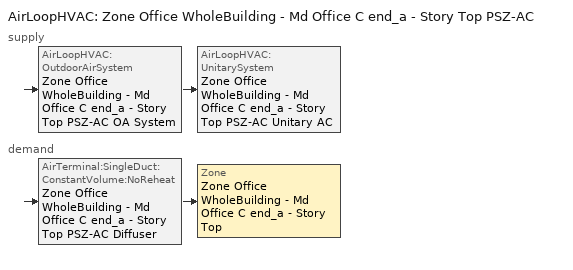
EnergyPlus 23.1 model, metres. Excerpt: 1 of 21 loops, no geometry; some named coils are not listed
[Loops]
AirLoopHVAC 'Zone Office WholeBuilding - Md Office C end_a - Story Top PSZ-AC'
 supply: AirLoopHVAC:OutdoorAirSystem 'Zone Office WholeBuilding - Md Office C end_a - Story Top PSZ-AC OA System' > AirLoopHVAC:UnitarySystem 'Zone Office WholeBuilding - Md Office C end_a - Story Top PSZ-AC Unitary AC'
 demand: AirTerminal:SingleDuct:ConstantVolume:NoReheat 'Zone Office WholeBuilding - Md Office C end_a - Story Top PSZ-AC Diffuser' > Zone 'Zone Office WholeBuilding - Md Office C end_a - Story Top'
[ZoneControl:Thermostat]
Zone Office WholeBuilding - Md Office C end_a - Story Top Thermostat: Zone or ZoneList=Zone Office WholeBuilding - Md Office C end_a - Story Top; Control Type Schedule=Zone Office WholeBuilding - Md Office C end_a - Story Top Thermostat Schedule; Control 1=Office WholeBuilding - Md Office - 90.1-2016 Thermostat 15; Temperature Difference Between Cutout And Setpoint {deltaC}=0
[ThermostatSetpoint:DualSetpoint]
Office WholeBuilding - Md Office - 90.1-2016 Thermostat 15: Heating Setpoint Temperature Schedule=OfficeMedium HTGSETP_SCH_YES_OPTIMUM; Cooling Setpoint Temperature Schedule=OfficeMedium CLGSETP_SCH_YES_OPTIMUM
[AirTerminal:SingleDuct:ConstantVolume:NoReheat]
Zone Office WholeBuilding - Md Office C end_a - Story Top PSZ-AC Diffuser: Availability Schedule=Always On Discrete; Maximum Air Flow Rate {m3/s}=AutoSize
[Zone equipment]
Zone Office WholeBuilding - Md Office C end_a - Story Top: Zone Office WholeBuilding - Md Office C end_a - Story Top PSZ-AC Diffuser
[Sizing:Zone]
Zone Office WholeBuilding - Md Office C end_a - Story Top: Zone Cooling Design Supply Air Temperature Input Method=SupplyAirTemperature; Zone Cooling Design Supply Air Temperature {C}=12.7778; Zone Cooling Design Supply Air Temperature Difference {deltaC}=11.11; Zone Heating Design Supply Air Temperature Input Method=SupplyAirTemperature; Zone Heating Design Supply Air Temperature {C}=50; Zone Heating Design Supply Air Temperature Difference {deltaC}=11.11; Zone Cooling Design Supply Air Humidity Ratio {kgWater/kgDryAir}=0.0085; Zone Heating Design Supply Air Humidity Ratio {kgWater/kgDryAir}=0.008; Design Specification Outdoor Air Object=Zone Office WholeBuilding - Md Office C end_a - Story Top DSOA Space List; Cooling Design Air Flow Method=DesignDay; Cooling Design Air Flow Rate {m3/s}=0; Cooling Minimum Air Flow per Zone Floor Area {m3/s-m2}=0.000762; Cooling Minimum Air Flow {m3/s}=0; Cooling Minimum Air Flow Fraction=0; Heating Design Air Flow Method=DesignDay; Heating Design Air Flow Rate {m3/s}=0; Heating Maximum Air Flow per Zone Floor Area {m3/s-m2}=0.002032; Heating Maximum Air Flow {m3/s}=0.141576; Heating Maximum Air Flow Fraction=0.3; Account for Dedicated Outdoor Air System=No; Zone Load Sizing Method=Sensible Load Only No Latent Load; Zone Latent Cooling Design Supply Air Humidity Ratio Input Method=HumidityRatioDifference; Zone Cooling Design Supply Air Humidity Ratio Difference {kgWater/kgDryAir}=0.005; Zone Latent Heating Design Supply Air Humidity Ratio Input Method=HumidityRatioDifference; Zone Humidification Design Supply Air Humidity Ratio Difference {kgWater/kgDryAir}=0.005
[Controller:MechanicalVentilation]
Controller Mechanical Ventilation 17: Availability Schedule=Zone Office WholeBuilding - Md Office C end_a - Story Top PSZ-AC Occ Sch; Demand Controlled Ventilation=No; System Outdoor Air Method=ZoneSum; Zone or ZoneList Name 1=Zone Office WholeBuilding - Md Office C end_a - Story Top; Design Specification Outdoor Air Object Name 1=Office WholeBuilding - Md Office Ventilation
[DesignSpecification:OutdoorAir]
Office WholeBuilding - Md Office Ventilation: Outdoor Air Method=Sum; Outdoor Air Flow per Person {m3/s-person}=0; Outdoor Air Flow per Zone Floor Area {m3/s-m2}=0.0004318; Outdoor Air Flow per Zone {m3/s}=0; Outdoor Air Flow Air Changes per Hour {1/hr}=0
[DesignSpecification:OutdoorAir:SpaceList]
Zone Office WholeBuilding - Md Office C end_a - Story Top DSOA Space List: Space Name 1=Office WholeBuilding - Md Office C end_a - Story Top; Space Design Specification Outdoor Air Object Name 1=Office WholeBuilding - Md Office Ventilation
[AirLoopHVAC]
Zone Office WholeBuilding - Md Office C end_a - Story Top PSZ-AC: Design Supply Air Flow Rate {m3/s}=AutoSize; Design Return Air Flow Fraction of Supply Air Flow=1
[Sizing:System]
Zone Office WholeBuilding - Md Office C end_a - Story Top PSZ-AC: Type of Load to Size On=Sensible; Design Outdoor Air Flow Rate {m3/s}=Autosize; Central Heating Maximum System Air Flow Ratio=1; Preheat Design Temperature {C}=7.22222; Preheat Design Humidity Ratio {kgWater/kgDryAir}=0.008; Precool Design Temperature {C}=12.7778; Precool Design Humidity Ratio {kgWater/kgDryAir}=0.008; Central Cooling Design Supply Air Temperature {C}=12.7778; Central Heating Design Supply Air Temperature {C}=50; Type of Zone Sum to Use=Coincident; 100% Outdoor Air in Cooling=No; 100% Outdoor Air in Heating=No; Central Cooling Design Supply Air Humidity Ratio {kgWater/kgDryAir}=0.0085; Central Heating Design Supply Air Humidity Ratio {kgWater/kgDryAir}=0.008; Cooling Supply Air Flow Rate Method=DesignDay; Cooling Supply Air Flow Rate {m3/s}=0; Cooling Supply Air Flow Rate Per Floor Area {m3/s-m2}=0.00996765; Cooling Fraction of Autosized Cooling Supply Air Flow Rate=1; Cooling Supply Air Flow Rate Per Unit Cooling Capacity {m3/s-W}=3.94755e-05; Heating Supply Air Flow Rate Method=DesignDay; Heating Supply Air Flow Rate {m3/s}=0; Heating Supply Air Flow Rate Per Floor Area {m3/s-m2}=0.00996765; Heating Fraction of Autosized Heating Supply Air Flow Rate=1; Heating Fraction of Autosized Cooling Supply Air Flow Rate=1; Heating Supply Air Flow Rate Per Unit Heating Capacity {m3/s-W}=3.15882e-05; System Outdoor Air Method=ZoneSum; Zone Maximum Outdoor Air Fraction=1; Cooling Design Capacity Method=CoolingDesignCapacity; Cooling Design Capacity {W}=Autosize; Cooling Design Capacity Per Floor Area {W/m2}=234.7; Fraction of Autosized Cooling Design Capacity=1; Heating Design Capacity Method=HeatingDesignCapacity; Heating Design Capacity {W}=Autosize; Heating Design Capacity Per Floor Area {W/m2}=157; Fraction of Autosized Heating Design Capacity=1; Central Cooling Capacity Control Method=OnOff; Occupant Diversity=Autosize
[Controller:OutdoorAir]
Zone Office WholeBuilding - Md Office C end_a - Story Top PSZ-AC OA System Controller: Minimum Outdoor Air Flow Rate {m3/s}=Autosize; Maximum Outdoor Air Flow Rate {m3/s}=Autosize; Economizer Control Type=NoEconomizer; Economizer Control Action Type=ModulateFlow; Economizer Maximum Limit Dry-Bulb Temperature {C}=28; Economizer Maximum Limit Enthalpy {J/kg}=64000; Lockout Type=LockoutWithHeating; Minimum Limit Type=FixedMinimum; Minimum Outdoor Air Schedule=Zone Office WholeBuilding - Md Office C end_a - Story Top PSZ-AC Occ Sch; Maximum Fraction of Outdoor Air Schedule=ZoneOfficeWholeBuildingMdOfficeCendaStoryTopPSZACmaxOASch; Mechanical Ventilation Controller=Controller Mechanical Ventilation 17; High Humidity Control=No; Control High Indoor Humidity Based on Outdoor Humidity Ratio=Yes; Heat Recovery Bypass Control Type=BypassWhenWithinEconomizerLimits
[SetpointManager:MixedAir]
Zone Office WholeBuilding - Md Office C end_a - Story Top PSZ-AC Mixed Air Node OS Default SPM: Control Variable=Temperature; Setpoint Node or NodeList=Zone Office WholeBuilding - Md Office C end_a - Story Top PSZ-AC Mixed Air Node
[AirLoopHVAC:UnitarySystem]
Zone Office WholeBuilding - Md Office C end_a - Story Top PSZ-AC Unitary AC: Control Type=Load; Controlling Zone or Thermostat Location=Zone Office WholeBuilding - Md Office C end_a - Story Top; Dehumidification Control Type=None; Availability Schedule=Outage Availability Schedule; Supply Fan=Zone Office WholeBuilding - Md Office C end_a - Story Top PSZ-AC Fan; Fan Placement=DrawThrough; Supply Air Fan Operating Mode Schedule=Zone Office WholeBuilding - Md Office C end_a - Story Top PSZ-AC Occ Sch; Heating Coil=Zone Office WholeBuilding - Md Office C end_a - Story Top PSZ-AC Water Htg Coil; DX Heating Coil Sizing Ratio=1; Cooling Coil=Zone Office WholeBuilding - Md Office C end_a - Story Top PSZ-AC 1spd DX AC Clg Coil 9kBtu/hr 14.0SEER; Use DOAS DX Cooling Coil=No; Minimum Supply Air Temperature {C}=2; Latent Load Control=SensibleOnlyLoadControl; Supplemental Heating Coil=Zone Office WholeBuilding - Md Office C end_a - Story Top PSZ-AC Electric Backup Htg Coil; Cooling Supply Air Flow Rate {m3/s}=Autosize; Heating Supply Air Flow Rate {m3/s}=Autosize; No Load Supply Air Flow Rate {m3/s}=Autosize; Maximum Supply Air Temperature {C}=80; Maximum Outdoor Dry-Bulb Temperature for Supplemental Heater Operation {C}=21; Maximum Cycling Rate {cycles/hr}=2.5; Heat Pump Time Constant {s}=60; Fraction of On-Cycle Power Use=0.01; Heat Pump Fan Delay Time {s}=60; Ancillary On-Cycle Electric Power {W}=0; Ancillary Off-Cycle Electric Power {W}=0
[Fan:OnOff]
Zone Office WholeBuilding - Md Office C end_a - Story Top PSZ-AC Fan: Availability Schedule=Always On Discrete; Fan Total Efficiency=0.55575; Pressure Rise {Pa}=622.722; Maximum Flow Rate {m3/s}=Autosize; Motor Efficiency=0.855; Motor In Airstream Fraction=1; Fan Power Ratio Function of Speed Ratio Curve=Fan On Off Power Curve 16; Fan Efficiency Ratio Function of Speed Ratio Curve=Fan On Off Efficiency Curve 16
[Coil:Cooling:DX:SingleSpeed]
Zone Office WholeBuilding - Md Office C end_a - Story Top PSZ-AC 1spd DX AC Clg Coil 9kBtu/hr 14.0SEER: Availability Schedule=Always On Discrete; Gross Rated Total Cooling Capacity {W}=Autosize; Gross Rated Sensible Heat Ratio=Autosize; Gross Rated Cooling COP {W/W}=4.11713; Rated Air Flow Rate {m3/s}=Autosize; Rated Evaporator Fan Power Per Volume Flow Rate 2017 {W/(m3/s)}=773.3; Rated Evaporator Fan Power Per Volume Flow Rate 2023 {W/(m3/s)}=934.4; Total Cooling Capacity Function of Temperature Curve=PSZ-AC_Unitary_PackagecoolCapFT; Total Cooling Capacity Function of Flow Fraction Curve=PSZ-AC_Unitary_PackagecoolFFF; Energy Input Ratio Function of Temperature Curve=PSZ-AC DX Unitary Package EIRFT; Energy Input Ratio Function of Flow Fraction Curve=PSZ-AC_Unitary_PackagecoolEIRFFF; Part Load Fraction Correlation Curve=PSZ-AC_Unitary_PackagecoolPLR; Minimum Outdoor Dry-Bulb Temperature for Compressor Operation {C}=-25; Nominal Time for Condensate Removal to Begin {s}=0; Ratio of Initial Moisture Evaporation Rate and Steady State Latent Capacity=0; Maximum Cycling Rate {cycles/hr}=0; Latent Capacity Time Constant {s}=0; Condenser Type=AirCooled; Evaporative Condenser Effectiveness=0.9; Evaporative Condenser Air Flow Rate {m3/s}=Autosize; Evaporative Condenser Pump Rated Power Consumption {W}=Autosize; Crankcase Heater Capacity {W}=0; Maximum Outdoor Dry-Bulb Temperature for Crankcase Heater Operation {C}=10; Basin Heater Capacity {W/K}=0; Basin Heater Setpoint Temperature {C}=2
[Coil:Heating:Electric]
Zone Office WholeBuilding - Md Office C end_a - Story Top PSZ-AC Electric Backup Htg Coil: Availability Schedule=Always On Discrete; Efficiency=1; Nominal Capacity {W}=Autosize
[SetpointManager:SingleZone:Reheat]
Zone Office WholeBuilding - Md Office C end_a - Story Top Setpoint Manager SZ Reheat: Control Variable=Temperature; Minimum Supply Air Temperature {C}=12.7778; Maximum Supply Air Temperature {C}=50; Control Zone=Zone Office WholeBuilding - Md Office C end_a - Story Top; Setpoint Node or NodeList=Zone Office WholeBuilding - Md Office C end_a - Story Top PSZ-AC Supply Outlet Node
[Schedule:Day:Interval]
OfficeMedium HTGSETP_SCH_YES_OPTIMUM Default: Average, 24:00, 18.7783
Schedule Day 44: No, 01:00, 0.782448, 02:00, 1.56488, 03:00, 0, 04:00, 0, 05:00, 0, 06:00, 0, 07:00, 0, 08:00, 0, 09:00, 0, 10:00, 0, 11:00, 0, 12:00, 0, 13:00, 0, 14:00, 0, 15:00, 0, 16:00, 0, 17:00, 0, 18:00, 0, 19:00, 0, 20:00, 0, 21:00, 0, 22:00, 0, 23:00, 0, 24:00, 0
Schedule Day 45: No, 01:00, 0, 02:00, 0, 03:00, 2.34731, 04:00, 3.12973, 05:00, 3.91216, 06:00, 4.69459, 07:00, 5.47702, 08:00, 6.25945, 09:00, 7.04188, 10:00, 7.82431, 11:00, 8.60674, 12:00, 9.38916, 13:00, 10.1716, 14:00, 10.954, 15:00, 11.7365, 16:00, 12.5189, 17:00, 13.3013, 18:00, 14.0837, 19:00, 14.8662, 20:00, 15.6486, 21:00, 16.431, 22:00, 17.2135, 23:00, 17.9959, 24:00, 18.7783
OfficeMedium HTGSETP_SCH_YES_OPTIMUM Summer Design Day: No, 24:00, 15.6
OfficeMedium HTGSETP_SCH_YES_OPTIMUM Winter Design Day: No, 05:00, 15.6, 06:00, 17.6, 07:00, 19.6, 22:00, 21, 24:00, 15.6
OfficeMedium CLGSETP_SCH_YES_OPTIMUM Default: Average, 24:00, 88.9143
Schedule Day 30: No, 01:00, 3.70485, 02:00, 7.40961, 03:00, 0, 04:00, 0, 05:00, 0, 06:00, 0, 07:00, 0, 08:00, 0, 09:00, 0, 10:00, 0, 11:00, 0, 12:00, 0, 13:00, 0, 14:00, 0, 15:00, 0, 16:00, 0, 17:00, 0, 18:00, 0, 19:00, 0, 20:00, 0, 21:00, 0, 22:00, 0, 23:00, 0, 24:00, 0
Schedule Day 31: No, 01:00, 0, 02:00, 0, 03:00, 11.1144, 04:00, 14.8191, 05:00, 18.5239, 06:00, 22.2286, 07:00, 25.9334, 08:00, 29.6382, 09:00, 33.3429, 10:00, 37.0477, 11:00, 40.7524, 12:00, 44.4572, 13:00, 48.1619, 14:00, 51.8667, 15:00, 55.5715, 16:00, 59.2762, 17:00, 62.981, 18:00, 66.6857, 19:00, 70.3905, 20:00, 74.0953, 21:00, 77.8, 22:00, 81.5048, 23:00, 85.2095, 24:00, 88.9143
OfficeMedium CLGSETP_SCH_YES_OPTIMUM Summer Design Day: No, 05:00, 26.7, 06:00, 25.7, 07:00, 25, 22:00, 24, 24:00, 26.7
OfficeMedium CLGSETP_SCH_YES_OPTIMUM Winter Design Day: No, 24:00, 26.7
Zone Office WholeBuilding - Md Office C end_a - Story Top PSZ-AC Occ Sch Sunday: No, 24:00, 0
Zone Office WholeBuilding - Md Office C end_a - Story Top PSZ-AC Occ Sch Default: No, 00:10, 1, 21:30, 0, 24:00, 1
Zone Office WholeBuilding - Md Office C end_a - Story Top PSZ-AC Occ Sch Saturday: No, 07:20, 0, 12:59, 1, 24:00, 0
Schedule Day 12: No, 01:00, 0, 02:00, 0, 03:00, 0, 04:00, 0, 05:00, 0, 06:00, 0, 07:00, 0, 08:00, 0, 09:00, 0, 10:00, 0, 11:00, 0, 12:00, 0, 13:00, 0, 14:00, 0, 15:00, 0, 16:00, 0, 17:00, 0, 18:00, 0, 19:00, 0, 20:00, 0, 21:00, 0, 22:00, 0, 23:00, 0, 24:00, 0
Schedule Day 13: No, 01:00, 0, 02:00, 0, 03:00, 0, 04:00, 0, 05:00, 0, 06:00, 0, 07:00, 0, 08:00, 0, 09:00, 0, 10:00, 0, 11:00, 0, 12:00, 0, 13:00, 0, 14:00, 0, 15:00, 0, 16:00, 0, 17:00, 0, 18:00, 0, 19:00, 0, 20:00, 0, 21:00, 0, 22:00, 1, 23:00, 1, 24:00, 1
Zone Office WholeBuilding - Md Office C end_a - Story Top PSZ-AC Occ Sch Summer Design Day; Zone Office WholeBuilding - Md Office C end_a - Story Top PSZ-AC Occ Sch Winter Design Day: No, 24:00, 1
Schedule Day 10: No, 01:00, 0.7, 02:00, 0.7, 03:00, 0, 04:00, 0, 05:00, 0, 06:00, 0, 07:00, 0, 08:00, 0, 09:00, 0, 10:00, 0, 11:00, 0, 12:00, 0, 13:00, 0, 14:00, 0, 15:00, 0, 16:00, 0, 17:00, 0, 18:00, 0, 19:00, 0, 20:00, 0, 21:00, 0, 22:00, 0, 23:00, 0, 24:00, 0
Schedule Day 11: No, 01:00, 0, 02:00, 0, 03:00, 0.7, 04:00, 0.7, 05:00, 0.7, 06:00, 0.7, 07:00, 0.7, 08:00, 0.7, 09:00, 0.7, 10:00, 0.7, 11:00, 0.7, 12:00, 0.7, 13:00, 0.7, 14:00, 0.7, 15:00, 0.7, 16:00, 0.7, 17:00, 0.7, 18:00, 0.7, 19:00, 0.7, 20:00, 0.7, 21:00, 0.7, 22:00, 0.7, 23:00, 0.7, 24:00, 0.7
ZoneOfficeWholeBuildingMdOfficeCendaStoryTopPSZACmaxOASchDefault: No, 24:00, 0.7
[Schedule:Week:Daily]
OfficeMedium HTGSETP_SCH_YES_OPTIMUM Week Rule - Jan1-May27; OfficeMedium HTGSETP_SCH_YES_OPTIMUM Week Rule - Jun4-Dec31: OfficeMedium HTGSETP_SCH_YES_OPTIMUM Default, OfficeMedium HTGSETP_SCH_YES_OPTIMUM Default, OfficeMedium HTGSETP_SCH_YES_OPTIMUM Default, OfficeMedium HTGSETP_SCH_YES_OPTIMUM Default, OfficeMedium HTGSETP_SCH_YES_OPTIMUM Default, OfficeMedium HTGSETP_SCH_YES_OPTIMUM Default, OfficeMedium HTGSETP_SCH_YES_OPTIMUM Default, OfficeMedium HTGSETP_SCH_YES_OPTIMUM Default, OfficeMedium HTGSETP_SCH_YES_OPTIMUM Summer Design Day, OfficeMedium HTGSETP_SCH_YES_OPTIMUM Winter Design Day, OfficeMedium HTGSETP_SCH_YES_OPTIMUM Default, OfficeMedium HTGSETP_SCH_YES_OPTIMUM Default
OfficeMedium HTGSETP_SCH_YES_OPTIMUM Week Rule - May28-Jun3: OfficeMedium HTGSETP_SCH_YES_OPTIMUM Default, OfficeMedium HTGSETP_SCH_YES_OPTIMUM Default, OfficeMedium HTGSETP_SCH_YES_OPTIMUM Default, OfficeMedium HTGSETP_SCH_YES_OPTIMUM Default, Schedule Day 44, Schedule Day 45, OfficeMedium HTGSETP_SCH_YES_OPTIMUM Default, OfficeMedium HTGSETP_SCH_YES_OPTIMUM Default, OfficeMedium HTGSETP_SCH_YES_OPTIMUM Summer Design Day, OfficeMedium HTGSETP_SCH_YES_OPTIMUM Winter Design Day, OfficeMedium HTGSETP_SCH_YES_OPTIMUM Default, OfficeMedium HTGSETP_SCH_YES_OPTIMUM Default
OfficeMedium CLGSETP_SCH_YES_OPTIMUM Week Rule - Jan1-May27; OfficeMedium CLGSETP_SCH_YES_OPTIMUM Week Rule - Jun4-Dec31: OfficeMedium CLGSETP_SCH_YES_OPTIMUM Default, OfficeMedium CLGSETP_SCH_YES_OPTIMUM Default, OfficeMedium CLGSETP_SCH_YES_OPTIMUM Default, OfficeMedium CLGSETP_SCH_YES_OPTIMUM Default, OfficeMedium CLGSETP_SCH_YES_OPTIMUM Default, OfficeMedium CLGSETP_SCH_YES_OPTIMUM Default, OfficeMedium CLGSETP_SCH_YES_OPTIMUM Default, OfficeMedium CLGSETP_SCH_YES_OPTIMUM Default, OfficeMedium CLGSETP_SCH_YES_OPTIMUM Summer Design Day, OfficeMedium CLGSETP_SCH_YES_OPTIMUM Winter Design Day, OfficeMedium CLGSETP_SCH_YES_OPTIMUM Default, OfficeMedium CLGSETP_SCH_YES_OPTIMUM Default
OfficeMedium CLGSETP_SCH_YES_OPTIMUM Week Rule - May28-Jun3: OfficeMedium CLGSETP_SCH_YES_OPTIMUM Default, OfficeMedium CLGSETP_SCH_YES_OPTIMUM Default, OfficeMedium CLGSETP_SCH_YES_OPTIMUM Default, OfficeMedium CLGSETP_SCH_YES_OPTIMUM Default, Schedule Day 30, Schedule Day 31, OfficeMedium CLGSETP_SCH_YES_OPTIMUM Default, OfficeMedium CLGSETP_SCH_YES_OPTIMUM Default, OfficeMedium CLGSETP_SCH_YES_OPTIMUM Summer Design Day, OfficeMedium CLGSETP_SCH_YES_OPTIMUM Winter Design Day, OfficeMedium CLGSETP_SCH_YES_OPTIMUM Default, OfficeMedium CLGSETP_SCH_YES_OPTIMUM Default
Zone Office WholeBuilding - Md Office C end_a - Story Top PSZ-AC Occ Sch Week Rule - Jan1-May27; Zone Office WholeBuilding - Md Office C end_a - Story Top PSZ-AC Occ Sch Week Rule - Jun4-Dec31: Zone Office WholeBuilding - Md Office C end_a - Story Top PSZ-AC Occ Sch Sunday, Zone Office WholeBuilding - Md Office C end_a - Story Top PSZ-AC Occ Sch Default, Zone Office WholeBuilding - Md Office C end_a - Story Top PSZ-AC Occ Sch Default, Zone Office WholeBuilding - Md Office C end_a - Story Top PSZ-AC Occ Sch Default, Zone Office WholeBuilding - Md Office C end_a - Story Top PSZ-AC Occ Sch Default, Zone Office WholeBuilding - Md Office C end_a - Story Top PSZ-AC Occ Sch Default, Zone Office WholeBuilding - Md Office C end_a - Story Top PSZ-AC Occ Sch Saturday, Zone Office WholeBuilding - Md Office C end_a - Story Top PSZ-AC Occ Sch Default, Zone Office WholeBuilding - Md Office C end_a - Story Top PSZ-AC Occ Sch Summer Design Day, Zone Office WholeBuilding - Md Office C end_a - Story Top PSZ-AC Occ Sch Winter Design Day, Zone Office WholeBuilding - Md Office C end_a - Story Top PSZ-AC Occ Sch Default, Zone Office WholeBuilding - Md Office C end_a - Story Top PSZ-AC Occ Sch Default
Zone Office WholeBuilding - Md Office C end_a - Story Top PSZ-AC Occ Sch Week Rule - May28-Jun3: Zone Office WholeBuilding - Md Office C end_a - Story Top PSZ-AC Occ Sch Sunday, Zone Office WholeBuilding - Md Office C end_a - Story Top PSZ-AC Occ Sch Default, Zone Office WholeBuilding - Md Office C end_a - Story Top PSZ-AC Occ Sch Default, Zone Office WholeBuilding - Md Office C end_a - Story Top PSZ-AC Occ Sch Default, Schedule Day 12, Schedule Day 13, Zone Office WholeBuilding - Md Office C end_a - Story Top PSZ-AC Occ Sch Saturday, Zone Office WholeBuilding - Md Office C end_a - Story Top PSZ-AC Occ Sch Default, Zone Office WholeBuilding - Md Office C end_a - Story Top PSZ-AC Occ Sch Summer Design Day, Zone Office WholeBuilding - Md Office C end_a - Story Top PSZ-AC Occ Sch Winter Design Day, Zone Office WholeBuilding - Md Office C end_a - Story Top PSZ-AC Occ Sch Default, Zone Office WholeBuilding - Md Office C end_a - Story Top PSZ-AC Occ Sch Default
ZoneOfficeWholeBuildingMdOfficeCendaStoryTopPSZACmaxOASch Week Rule - Jan1-May27; ZoneOfficeWholeBuildingMdOfficeCendaStoryTopPSZACmaxOASch Week Rule - Jun4-Dec31: ZoneOfficeWholeBuildingMdOfficeCendaStoryTopPSZACmaxOASchDefault, ZoneOfficeWholeBuildingMdOfficeCendaStoryTopPSZACmaxOASchDefault, ZoneOfficeWholeBuildingMdOfficeCendaStoryTopPSZACmaxOASchDefault, ZoneOfficeWholeBuildingMdOfficeCendaStoryTopPSZACmaxOASchDefault, ZoneOfficeWholeBuildingMdOfficeCendaStoryTopPSZACmaxOASchDefault, ZoneOfficeWholeBuildingMdOfficeCendaStoryTopPSZACmaxOASchDefault, ZoneOfficeWholeBuildingMdOfficeCendaStoryTopPSZACmaxOASchDefault, ZoneOfficeWholeBuildingMdOfficeCendaStoryTopPSZACmaxOASchDefault, ZoneOfficeWholeBuildingMdOfficeCendaStoryTopPSZACmaxOASchDefault, ZoneOfficeWholeBuildingMdOfficeCendaStoryTopPSZACmaxOASchDefault, ZoneOfficeWholeBuildingMdOfficeCendaStoryTopPSZACmaxOASchDefault, ZoneOfficeWholeBuildingMdOfficeCendaStoryTopPSZACmaxOASchDefault
ZoneOfficeWholeBuildingMdOfficeCendaStoryTopPSZACmaxOASch Week Rule - May28-Jun3: ZoneOfficeWholeBuildingMdOfficeCendaStoryTopPSZACmaxOASchDefault, ZoneOfficeWholeBuildingMdOfficeCendaStoryTopPSZACmaxOASchDefault, ZoneOfficeWholeBuildingMdOfficeCendaStoryTopPSZACmaxOASchDefault, ZoneOfficeWholeBuildingMdOfficeCendaStoryTopPSZACmaxOASchDefault, Schedule Day 10, Schedule Day 11, ZoneOfficeWholeBuildingMdOfficeCendaStoryTopPSZACmaxOASchDefault, ZoneOfficeWholeBuildingMdOfficeCendaStoryTopPSZACmaxOASchDefault, ZoneOfficeWholeBuildingMdOfficeCendaStoryTopPSZACmaxOASchDefault, ZoneOfficeWholeBuildingMdOfficeCendaStoryTopPSZACmaxOASchDefault, ZoneOfficeWholeBuildingMdOfficeCendaStoryTopPSZACmaxOASchDefault, ZoneOfficeWholeBuildingMdOfficeCendaStoryTopPSZACmaxOASchDefault
[Schedule:Year]
OfficeMedium HTGSETP_SCH_YES_OPTIMUM: OfficeMedium HTGSETP_SCH_YES_OPTIMUM Week Rule - Jan1-May27, 1, 1, 5, 27, OfficeMedium HTGSETP_SCH_YES_OPTIMUM Week Rule - May28-Jun3, 5, 28, 6, 3, OfficeMedium HTGSETP_SCH_YES_OPTIMUM Week Rule - Jun4-Dec31, 6, 4, 12, 31
OfficeMedium CLGSETP_SCH_YES_OPTIMUM: OfficeMedium CLGSETP_SCH_YES_OPTIMUM Week Rule - Jan1-May27, 1, 1, 5, 27, OfficeMedium CLGSETP_SCH_YES_OPTIMUM Week Rule - May28-Jun3, 5, 28, 6, 3, OfficeMedium CLGSETP_SCH_YES_OPTIMUM Week Rule - Jun4-Dec31, 6, 4, 12, 31
Zone Office WholeBuilding - Md Office C end_a - Story Top PSZ-AC Occ Sch: Zone Office WholeBuilding - Md Office C end_a - Story Top PSZ-AC Occ Sch Week Rule - Jan1-May27, 1, 1, 5, 27, Zone Office WholeBuilding - Md Office C end_a - Story Top PSZ-AC Occ Sch Week Rule - May28-Jun3, 5, 28, 6, 3, Zone Office WholeBuilding - Md Office C end_a - Story Top PSZ-AC Occ Sch Week Rule - Jun4-Dec31, 6, 4, 12, 31
ZoneOfficeWholeBuildingMdOfficeCendaStoryTopPSZACmaxOASch: ZoneOfficeWholeBuildingMdOfficeCendaStoryTopPSZACmaxOASch Week Rule - Jan1-May27, 1, 1, 5, 27, ZoneOfficeWholeBuildingMdOfficeCendaStoryTopPSZACmaxOASch Week Rule - May28-Jun3, 5, 28, 6, 3, ZoneOfficeWholeBuildingMdOfficeCendaStoryTopPSZACmaxOASch Week Rule - Jun4-Dec31, 6, 4, 12, 31
[Schedule:Compact]
Outage Availability Schedule: Through: 01/01, For: AllDays, Until: 24:00, 1, Through: 01/02, For: AllDays, Until: 24:00, 1, Through: 01/03, For: AllDays, Until: 24:00, 1, Through: 01/04, For: AllDays, Until: 24:00, 1, Through: 01/05, For: AllDays, Until: 24:00, 1, Through: 01/06, For: AllDays, Until: 24:00, 1, Through: 01/07, For: AllDays, Until: 24:00, 1, Through: 01/08, For: AllDays, Until: 24:00, 1, Through: 01/09, For: AllDays, Until: 24:00, 1, Through: 01/10, For: AllDays, Until: 24:00, 1, Through: 01/11, For: AllDays, Until: 24:00, 1, Through: 01/12, For: AllDays, Until: 24:00, 1, Through: 01/13, For: AllDays, Until: 24:00, 1, Through: 01/14, For: AllDays, Until: 24:00, 1, Through: 01/15, For: AllDays, Until: 24:00, 1, Through: 01/16, For: AllDays, Until: 24:00, 1, Through: 01/17, For: AllDays, Until: 24:00, 1, Through: 01/18, For: AllDays, Until: 24:00, 1, Through: 01/19, For: AllDays, Until: 24:00, 1, Through: 01/20, For: AllDays, Until: 24:00, 1, Through: 01/21, For: AllDays, Until: 24:00, 1, Through: 01/22, For: AllDays, Until: 24:00, 1, Through: 01/23, For: AllDays, Until: 24:00, 1, Through: 01/24, For: AllDays, Until: 24:00, 1, Through: 01/25, For: AllDays, Until: 24:00, 1, Through: 01/26, For: AllDays, Until: 24:00, 1, Through: 01/27, For: AllDays, Until: 24:00, 1, Through: 01/28, For: AllDays, Until: 24:00, 1, Through: 01/29, For: AllDays, Until: 24:00, 1, Through: 01/30, For: AllDays, Until: 24:00, 1, Through: 01/31, For: AllDays, Until: 24:00, 1, Through: 02/01, For: AllDays, Until: 24:00, 1, Through: 02/02, For: AllDays, Until: 24:00, 1, Through: 02/03, For: AllDays, Until: 24:00, 1, Through: 02/04, For: AllDays, Until: 24:00, 1, Through: 02/05, For: AllDays, Until: 24:00, 1, Through: 02/06, For: AllDays, Until: 24:00, 1, Through: 02/07, For: AllDays, Until: 24:00, 1, Through: 02/08, For: AllDays, Until: 24:00, 1, Through: 02/09, For: AllDays, Until: 24:00, 1, Through: 02/10, For: AllDays, Until: 24:00, 1, Through: 02/11, For: AllDays, Until: 24:00, 1, Through: 02/12, For: AllDays, Until: 24:00, 1, Through: 02/13, For: AllDays, Until: 24:00, 1, Through: 02/14, For: AllDays, Until: 24:00, 1, Through: 02/15, For: AllDays, Until: 24:00, 1, Through: 02/16, For: AllDays, Until: 24:00, 1, Through: 02/17, For: AllDays, Until: 24:00, 1, Through: 02/18, For: AllDays, Until: 24:00, 1, Through: 02/19, For: AllDays, Until: 24:00, 1, Through: 02/20, For: AllDays, Until: 24:00, 1, Through: 02/21, For: AllDays, Until: 24:00, 1, Through: 02/22, For: AllDays, Until: 24:00, 1, Through: 02/23, For: AllDays, Until: 24:00, 1, Through: 02/24, For: AllDays, Until: 24:00, 1, Through: 02/25, For: AllDays, Until: 24:00, 1, Through: 02/26, For: AllDays, Until: 24:00, 1, Through: 02/27, For: AllDays, Until: 24:00, 1, Through: 02/28, For: AllDays, Until: 24:00, 1, Through: 03/01, For: AllDays, Until: 24:00, 1, Through: 03/02, For: AllDays, Until: 24:00, 1, Through: 03/03, For: AllDays, Until: 24:00, 1, Through: 03/04, For: AllDays, Until: 24:00, 1, Through: 03/05, For: AllDays, Until: 24:00, 1, Through: 03/06, For: AllDays, Until: 24:00, 1, Through: 03/07, For: AllDays, Until: 24:00, 1, Through: 03/08, For: AllDays, Until: 24:00, 1, Through: 03/09, For: AllDays, Until: 24:00, 1, Through: 03/10, For: AllDays, Until: 24:00, 1, Through: 03/11, For: AllDays, Until: 24:00, 1, Through: 03/12, For: AllDays, Until: 24:00, 1, Through: 03/13, For: AllDays, Until: 24:00, 1, Through: 03/14, For: AllDays, Until: 24:00, 1, Through: 03/15, For: AllDays, Until: 24:00, 1, Through: 03/16, For: AllDays, Until: 24:00, 1, Through: 03/17, For: AllDays, Until: 24:00, 1, Through: 03/18, For: AllDays, Until: 24:00, 1, Through: 03/19, For: AllDays, Until: 24:00, 1, Through: 03/20, For: AllDays, Until: 24:00, 1, Through: 03/21, For: AllDays, Until: 24:00, 1, Through: 03/22, For: AllDays, Until: 24:00, 1, Through: 03/23, For: AllDays, Until: 24:00, 1, Through: 03/24, For: AllDays, Until: 24:00, 1, Through: 03/25, For: AllDays, Until: 24:00, 1, Through: 03/26, For: AllDays, Until: 24:00, 1, Through: 03/27, For: AllDays, Until: 24:00, 1, Through: 03/28, For: AllDays, Until: 24:00, 1, Through: 03/29, For: AllDays, Until: 24:00, 1, Through: 03/30, For: AllDays, Until: 24:00, 1, Through: 03/31, For: AllDays, Until: 24:00, 1, Through: 04/01, For: AllDays, Until: 24:00, 1, Through: 04/02, For: AllDays, Until: 24:00, 1, Through: 04/03, For: AllDays, Until: 24:00, 1, Through: 04/04, For: AllDays, Until: 24:00, 1, Through: 04/05, For: AllDays, Until: 24:00, 1, Through: 04/06, For: AllDays, Until: 24:00, 1, Through: 04/07, For: AllDays, Until: 24:00, 1, Through: 04/08, For: AllDays, Until: 24:00, 1, Through: 04/09, For: AllDays, Until: 24:00, 1, Through: 04/10, For: AllDays, Until: 24:00, 1, Through: 04/11, For: AllDays, Until: 24:00, 1, Through: 04/12, For: AllDays, Until: 24:00, 1, Through: 04/13, For: AllDays, Until: 24:00, 1, Through: 04/14, For: AllDays, Until: 24:00, 1, Through: 04/15, For: AllDays, Until: 24:00, 1, Through: 04/16, For: AllDays, Until: 24:00, 1, Through: 04/17, For: AllDays, Until: 24:00, 1, Through: 04/18, For: AllDays, Until: 24:00, 1, Through: 04/19, For: AllDays, Until: 24:00, 1, Through: 04/20, For: AllDays, Until: 24:00, 1, Through: 04/21, For: AllDays, Until: 24:00, 1, Through: 04/22, For: AllDays, Until: 24:00, 1, Through: 04/23, For: AllDays, Until: 24:00, 1, Through: 04/24, For: AllDays, Until: 24:00, 1, Through: 04/25, For: AllDays, Until: 24:00, 1, Through: 04/26, For: AllDays, Until: 24:00, 1, Through: 04/27, For: AllDays, Until: 24:00, 1, Through: 04/28, For: AllDays, Until: 24:00, 1, Through: 04/29, For: AllDays, Until: 24:00, 1, Through: 04/30, For: AllDays, Until: 24:00, 1, Through: 05/01, For: AllDays, Until: 24:00, 1, Through: 05/02, For: AllDays, Until: 24:00, 1, Through: 05/03, For: AllDays, Until: 24:00, 1, Through: 05/04, For: AllDays, Until: 24:00, 1, Through: 05/05, For: AllDays, Until: 24:00, 1, Through: 05/06, For: AllDays, Until: 24:00, 1, Through: 05/07, For: AllDays, Until: 24:00, 1, Through: 05/08, For: AllDays, Until: 24:00, 1, Through: 05/09, For: AllDays, Until: 24:00, 1, Through: 05/10, For: AllDays, Until: 24:00, 1, Through: 05/11, For: AllDays, Until: 24:00, 1, Through: 05/12, For: AllDays, Until: 24:00, 1, Through: 05/13, For: AllDays, Until: 24:00, 1, Through: 05/14, For: AllDays, Until: 24:00, 1, Through: 05/15, For: AllDays, Until: 24:00, 1, Through: 05/16, For: AllDays, Until: 24:00, 1, Through: 05/17, For: AllDays, Until: 24:00, 1, Through: 05/18, For: AllDays, Until: 24:00, 1, Through: 05/19, For: AllDays, Until: 24:00, 1, Through: 05/20, For: AllDays, Until: 24:00, 1, Through: 05/21, For: AllDays, Until: 24:00, 1, Through: 05/22, For: AllDays, Until: 24:00, 1, Through: 05/23, For: AllDays, Until: 24:00, 1, Through: 05/24, For: AllDays, Until: 24:00, 1, Through: 05/25, For: AllDays, Until: 24:00, 1, Through: 05/26, For: AllDays, Until: 24:00, 1, Through: 05/27, For: AllDays, Until: 24:00, 1, Through: 05/28, For: AllDays, Until: 24:00, 1, Through: 05/29, For: AllDays, Until: 24:00, 1, Through: 05/30, For: AllDays, Until: 24:00, 1, Through: 05/31, For: AllDays, Until: 24:00, 1, Through: 06/01, For: AllDays, Until: 02:00, 1, Until: 24:00, 0, Through: 06/02, For: AllDays, Until: 01:00, 0, Until: 24:00, 1, Through: 06/03, For: AllDays, Until: 24:00, 1, Through: 06/04, For: AllDays, Until: 24:00, 1, Through: 06/05, For: AllDays, Until: 24:00, 1, Through: 06/06, For: AllDays, Until: 24:00, 1, Through: 06/07, For: AllDays, Until: 24:00, 1, Through: 06/08, For: AllDays, Until: 24:00, 1, Through: 06/09, For: AllDays, Until: 24:00, 1, Through: 06/10, For: AllDays, Until: 24:00, 1, Through: 06/11, For: AllDays, Until: 24:00, 1, Through: 06/12, For: AllDays, Until: 24:00, 1, Through: 06/13, For: AllDays, Until: 24:00, 1, Through: 06/14, For: AllDays, Until: 24:00, 1, Through: 06/15, For: AllDays, Until: 24:00, 1, Through: 06/16, For: AllDays, Until: 24:00, 1, Through: 06/17, For: AllDays, Until: 24:00, 1, Through: 06/18, For: AllDays, Until: 24:00, 1, Through: 06/19, For: AllDays, Until: 24:00, 1, Through: 06/20, For: AllDays, Until: 24:00, 1, Through: 06/21, For: AllDays, Until: 24:00, 1, Through: 06/22, For: AllDays, Until: 24:00, 1, Through: 06/23, For: AllDays, Until: 24:00, 1, Through: 06/24, For: AllDays, Until: 24:00, 1, Through: 06/25, For: AllDays, Until: 24:00, 1, Through: 06/26, For: AllDays, Until: 24:00, 1, Through: 06/27, For: AllDays, Until: 24:00, 1, Through: 06/28, For: AllDays, Until: 24:00, 1, Through: 06/29, For: AllDays, Until: 24:00, 1, Through: 06/30, For: AllDays, Until: 24:00, 1, Through: 07/01, For: AllDays, Until: 24:00, 1, Through: 07/02, For: AllDays, Until: 24:00, 1, Through: 07/03, For: AllDays, Until: 24:00, 1, Through: 07/04, For: AllDays, Until: 24:00, 1, Through: 07/05, For: AllDays, Until: 24:00, 1, Through: 07/06, For: AllDays, Until: 24:00, 1, Through: 07/07, For: AllDays, Until: 24:00, 1, Through: 07/08, For: AllDays, Until: 24:00, 1, Through: 07/09, For: AllDays, Until: 24:00, 1, Through: 07/10, For: AllDays, Until: 24:00, 1, Through: 07/11, For: AllDays, Until: 24:00, 1, Through: 07/12, For: AllDays, Until: 24:00, 1, Through: 07/13, For: AllDays, Until: 24:00, 1, Through: 07/14, For: AllDays, Until: 24:00, 1, Through: 07/15, For: AllDays, Until: 24:00, 1, Through: 07/16, For: AllDays, Until: 24:00, 1, Through: 07/17, For: AllDays, Until: 24:00, 1, Through: 07/18, For: AllDays, Until: 24:00, 1, Through: 07/19, For: AllDays, Until: 24:00, 1, Through: 07/20, For: AllDays, Until: 24:00, 1, Through: 07/21, For: AllDays, Until: 24:00, 1, Through: 07/22, For: AllDays, Until: 24:00, 1, Through: 07/23, For: AllDays, Until: 24:00, 1, Through: 07/24, For: AllDays, Until: 24:00, 1, Through: 07/25, For: AllDays, Until: 24:00, 1, Through: 07/26, For: AllDays, Until: 24:00, 1, Through: 07/27, For: AllDays, Until: 24:00, 1, Through: 07/28, For: AllDays, Until: 24:00, 1, Through: 07/29, For: AllDays, Until: 24:00, 1, Through: 07/30, For: AllDays, Until: 24:00, 1, Through: 07/31, For: AllDays, Until: 24:00, 1, Through: 08/01, For: AllDays, Until: 24:00, 1, Through: 08/02, For: AllDays, Until: 24:00, 1, Through: 08/03, For: AllDays, Until: 24:00, 1, Through: 08/04, For: AllDays, Until: 24:00, 1, Through: 08/05, For: AllDays, Until: 24:00, 1, Through: 08/06, For: AllDays, Until: 24:00, 1, Through: 08/07, For: AllDays, Until: 24:00, 1, Through: 08/08, For: AllDays, Until: 24:00, 1, Through: 08/09, For: AllDays, Until: 24:00, 1, Through: 08/10, For: AllDays, Until: 24:00, 1, Through: 08/11, For: AllDays, Until: 24:00, 1, Through: 08/12, For: AllDays, Until: 24:00, 1, Through: 08/13, For: AllDays, Until: 24:00, 1, Through: 08/14, For: AllDays, Until: 24:00, 1, Through: 08/15, For: AllDays, Until: 24:00, 1, Through: 08/16, For: AllDays, Until: 24:00, 1, Through: 08/17, For: AllDays, Until: 24:00, 1, Through: 08/18, For: AllDays, Until: 24:00, 1, Through: 08/19, For: AllDays, Until: 24:00, 1, Through: 08/20, For: AllDays, Until: 24:00, 1, Through: 08/21, For: AllDays, Until: 24:00, 1, Through: 08/22, For: AllDays, Until: 24:00, 1, Through: 08/23, For: AllDays, Until: 24:00, 1, Through: 08/24, For: AllDays, Until: 24:00, 1, Through: 08/25, For: AllDays, Until: 24:00, 1, Through: 08/26, For: AllDays, Until: 24:00, 1, Through: 08/27, For: AllDays, Until: 24:00, 1, Through: 08/28, For: AllDays, Until: 24:00, 1, Through: 08/29, For: AllDays, Until: 24:00, 1, Through: 08/30, For: AllDays, Until: 24:00, 1, Through: 08/31, For: AllDays, Until: 24:00, 1, Through: 09/01, For: AllDays, Until: 24:00, 1, Through: 09/02, For: AllDays, Until: 24:00, 1, Through: 09/03, For: AllDays, Until: 24:00, 1, Through: 09/04, For: AllDays, Until: 24:00, 1, Through: 09/05, For: AllDays, Until: 24:00, 1, Through: 09/06, For: AllDays, Until: 24:00, 1, Through: 09/07, For: AllDays, Until: 24:00, 1, Through: 09/08, For: AllDays, Until: 24:00, 1, Through: 09/09, For: AllDays, Until: 24:00, 1, Through: 09/10, For: AllDays, Until: 24:00, 1, Through: 09/11, For: AllDays, Until: 24:00, 1, Through: 09/12, For: AllDays, Until: 24:00, 1, Through: 09/13, For: AllDays, Until: 24:00, 1, Through: 09/14, For: AllDays, Until: 24:00, 1, Through: 09/15, For: AllDays, Until: 24:00, 1, Through: 09/16, For: AllDays, Until: 24:00, 1, Through: 09/17, For: AllDays, Until: 24:00, 1, Through: 09/18, For: AllDays, Until: 24:00, 1, Through: 09/19, For: AllDays, Until: 24:00, 1, Through: 09/20, For: AllDays, Until: 24:00, 1, Through: 09/21, For: AllDays, Until: 24:00, 1, Through: 09/22, For: AllDays, Until: 24:00, 1, Through: 09/23, For: AllDays, Until: 24:00, 1, Through: 09/24, For: AllDays, Until: 24:00, 1, Through: 09/25, For: AllDays, Until: 24:00, 1, Through: 09/26, For: AllDays, Until: 24:00, 1, Through: 09/27, For: AllDays, Until: 24:00, 1, Through: 09/28, For: AllDays, Until: 24:00, 1, Through: 09/29, For: AllDays, Until: 24:00, 1, Through: 09/30, For: AllDays, Until: 24:00, 1, Through: 10/01, For: AllDays, Until: 24:00, 1, Through: 10/02, For: AllDays, Until: 24:00, 1, Through: 10/03, For: AllDays, Until: 24:00, 1, Through: 10/04, For: AllDays, Until: 24:00, 1, Through: 10/05, For: AllDays, Until: 24:00, 1, Through: 10/06, For: AllDays, Until: 24:00, 1, Through: 10/07, For: AllDays, Until: 24:00, 1, Through: 10/08, For: AllDays, Until: 24:00, 1, Through: 10/09, For: AllDays, Until: 24:00, 1, Through: 10/10, For: AllDays, Until: 24:00, 1, Through: 10/11, For: AllDays, Until: 24:00, 1, Through: 10/12, For: AllDays, Until: 24:00, 1, Through: 10/13, For: AllDays, Until: 24:00, 1, Through: 10/14, For: AllDays, Until: 24:00, 1, Through: 10/15, For: AllDays, Until: 24:00, 1, Through: 10/16, For: AllDays, Until: 24:00, 1, Through: 10/17, For: AllDays, Until: 24:00, 1, Through: 10/18, For: AllDays, Until: 24:00, 1, Through: 10/19, For: AllDays, Until: 24:00, 1, Through: 10/20, For: AllDays, Until: 24:00, 1, Through: 10/21, For: AllDays, Until: 24:00, 1, Through: 10/22, For: AllDays, Until: 24:00, 1, Through: 10/23, For: AllDays, Until: 24:00, 1, Through: 10/24, For: AllDays, Until: 24:00, 1, Through: 10/25, For: AllDays, Until: 24:00, 1, Through: 10/26, For: AllDays, Until: 24:00, 1, Through: 10/27, For: AllDays, Until: 24:00, 1, Through: 10/28, For: AllDays, Until: 24:00, 1, Through: 10/29, For: AllDays, Until: 24:00, 1, Through: 10/30, For: AllDays, Until: 24:00, 1, Through: 10/31, For: AllDays, Until: 24:00, 1, Through: 11/01, For: AllDays, Until: 24:00, 1, Through: 11/02, For: AllDays, Until: 24:00, 1, Through: 11/03, For: AllDays, Until: 24:00, 1, Through: 11/04, For: AllDays, Until: 24:00, 1, Through: 11/05, For: AllDays, Until: 24:00, 1, Through: 11/06, For: AllDays, Until: 24:00, 1, Through: 11/07, For: AllDays, Until: 24:00, 1, Through: 11/08, For: AllDays, Until: 24:00, 1, Through: 11/09, For: AllDays, Until: 24:00, 1, Through: 11/10, For: AllDays, Until: 24:00, 1, Through: 11/11, For: AllDays, Until: 24:00, 1, Through: 11/12, For: AllDays, Until: 24:00, 1, Through: 11/13, For: AllDays, Until: 24:00, 1, Through: 11/14, For: AllDays, Until: 24:00, 1, Through: 11/15, For: AllDays, Until: 24:00, 1, Through: 11/16, For: AllDays, Until: 24:00, 1, Through: 11/17, For: AllDays, Until: 24:00, 1, Through: 11/18, For: AllDays, Until: 24:00, 1, Through: 11/19, For: AllDays, Until: 24:00, 1, Through: 11/20, For: AllDays, Until: 24:00, 1, Through: 11/21, For: AllDays, Until: 24:00, 1, Through: 11/22, For: AllDays, Until: 24:00, 1, Through: 11/23, For: AllDays, Until: 24:00, 1, Through: 11/24, For: AllDays, Until: 24:00, 1, Through: 11/25, For: AllDays, Until: 24:00, 1, Through: 11/26, For: AllDays, Until: 24:00, 1, Through: 11/27, For: AllDays, Until: 24:00, 1, Through: 11/28, For: AllDays, Until: 24:00, 1, Through: 11/29, For: AllDays, Until: 24:00, 1, Through: 11/30, For: AllDays, Until: 24:00, 1, Through: 12/01, For: AllDays, Until: 24:00, 1, Through: 12/02, For: AllDays, Until: 24:00, 1, Through: 12/03, For: AllDays, Until: 24:00, 1, Through: 12/04, For: AllDays, Until: 24:00, 1, Through: 12/05, For: AllDays, Until: 24:00, 1, Through: 12/06, For: AllDays, Until: 24:00, 1, Through: 12/07, For: AllDays, Until: 24:00, 1, Through: 12/08, For: AllDays, Until: 24:00, 1, Through: 12/09, For: AllDays, Until: 24:00, 1, Through: 12/10, For: AllDays, Until: 24:00, 1, Through: 12/11, For: AllDays, Until: 24:00, 1, Through: 12/12, For: AllDays, Until: 24:00, 1, Through: 12/13, For: AllDays, Until: 24:00, 1, Through: 12/14, For: AllDays, Until: 24:00, 1, Through: 12/15, For: AllDays, Until: 24:00, 1, Through: 12/16, For: AllDays, Until: 24:00, 1, Through: 12/17, For: AllDays, Until: 24:00, 1, Through: 12/18, For: AllDays, Until: 24:00, 1, Through: 12/19, For: AllDays, Until: 24:00, 1, Through: 12/20, For: AllDays, Until: 24:00, 1, Through: 12/21, For: AllDays, Until: 24:00, 1, Through: 12/22, For: AllDays, Until: 24:00, 1, Through: 12/23, For: AllDays, Until: 24:00, 1, Through: 12/24, For: AllDays, Until: 24:00, 1, Through: 12/25, For: AllDays, Until: 24:00, 1, Through: 12/26, For: AllDays, Until: 24:00, 1, Through: 12/27, For: AllDays, Until: 24:00, 1, Through: 12/28, For: AllDays, Until: 24:00, 1, Through: 12/29, For: AllDays, Until: 24:00, 1, Through: 12/30, For: AllDays, Until: 24:00, 1, Through: 12/31, For: AllDays, Until: 24:00, 1
Zone Office WholeBuilding - Md Office C end_a - Story Top Thermostat Schedule: Through: 12/31, For: AllDays, Until: 24:00, 4
[Schedule:Constant]
Always On Discrete: Hourly Value=1
[Curve:Exponent]
Fan On Off Power Curve 16: Coefficient1 Constant=1; Coefficient2 Constant=0; Coefficient3 Constant=0; Minimum Value of x {BasedOnField A2}=0; Maximum Value of x {BasedOnField A2}=1
[Curve:Cubic]
Fan On Off Efficiency Curve 16: Coefficient1 Constant=1; Coefficient2 x=0; Coefficient3 x**2=0; Coefficient4 x**3=0; Minimum Value of x {BasedOnField A2}=0; Maximum Value of x {BasedOnField A2}=1
[Curve:Biquadratic] Minimum Value of x {BasedOnField A2}=12.77778; Maximum Value of x {BasedOnField A2}=23.88889; Minimum Value of y {BasedOnField A3}=21.11111; Maximum Value of y {BasedOnField A3}=46.11111
Name | Coefficient1 Constant | Coefficient2 x | Coefficient3 x**2 | Coefficient4 y | Coefficient5 y**2 | Coefficient6 x*y
PSZ-AC_Unitary_PackagecoolCapFT | 0.766956 | 0.0107756 | -4.14703e-05 | 0.00134961 | -0.000261144 | 0.000457488
PSZ-AC DX Unitary Package EIRFT | 0.297145 | 0.0430933 | -0.000748766 | 0.00597727 | 0.000482112 | -0.000956448
[Curve:Quadratic]
Name | Coefficient1 Constant | Coefficient2 x | Coefficient3 x**2 | Minimum Value of x {BasedOnField A2} | Maximum Value of x {BasedOnField A2}
PSZ-AC_Unitary_PackagecoolFFF | 0.8 | 0.2 | 0 | 0.5 | 1.5
PSZ-AC_Unitary_PackagecoolEIRFFF | 1.156 | -0.1816 | 0.0256 | 0.5 | 1.5
PSZ-AC_Unitary_PackagecoolPLR | 0.75 | 0.25 | 0 | 0 | 1
